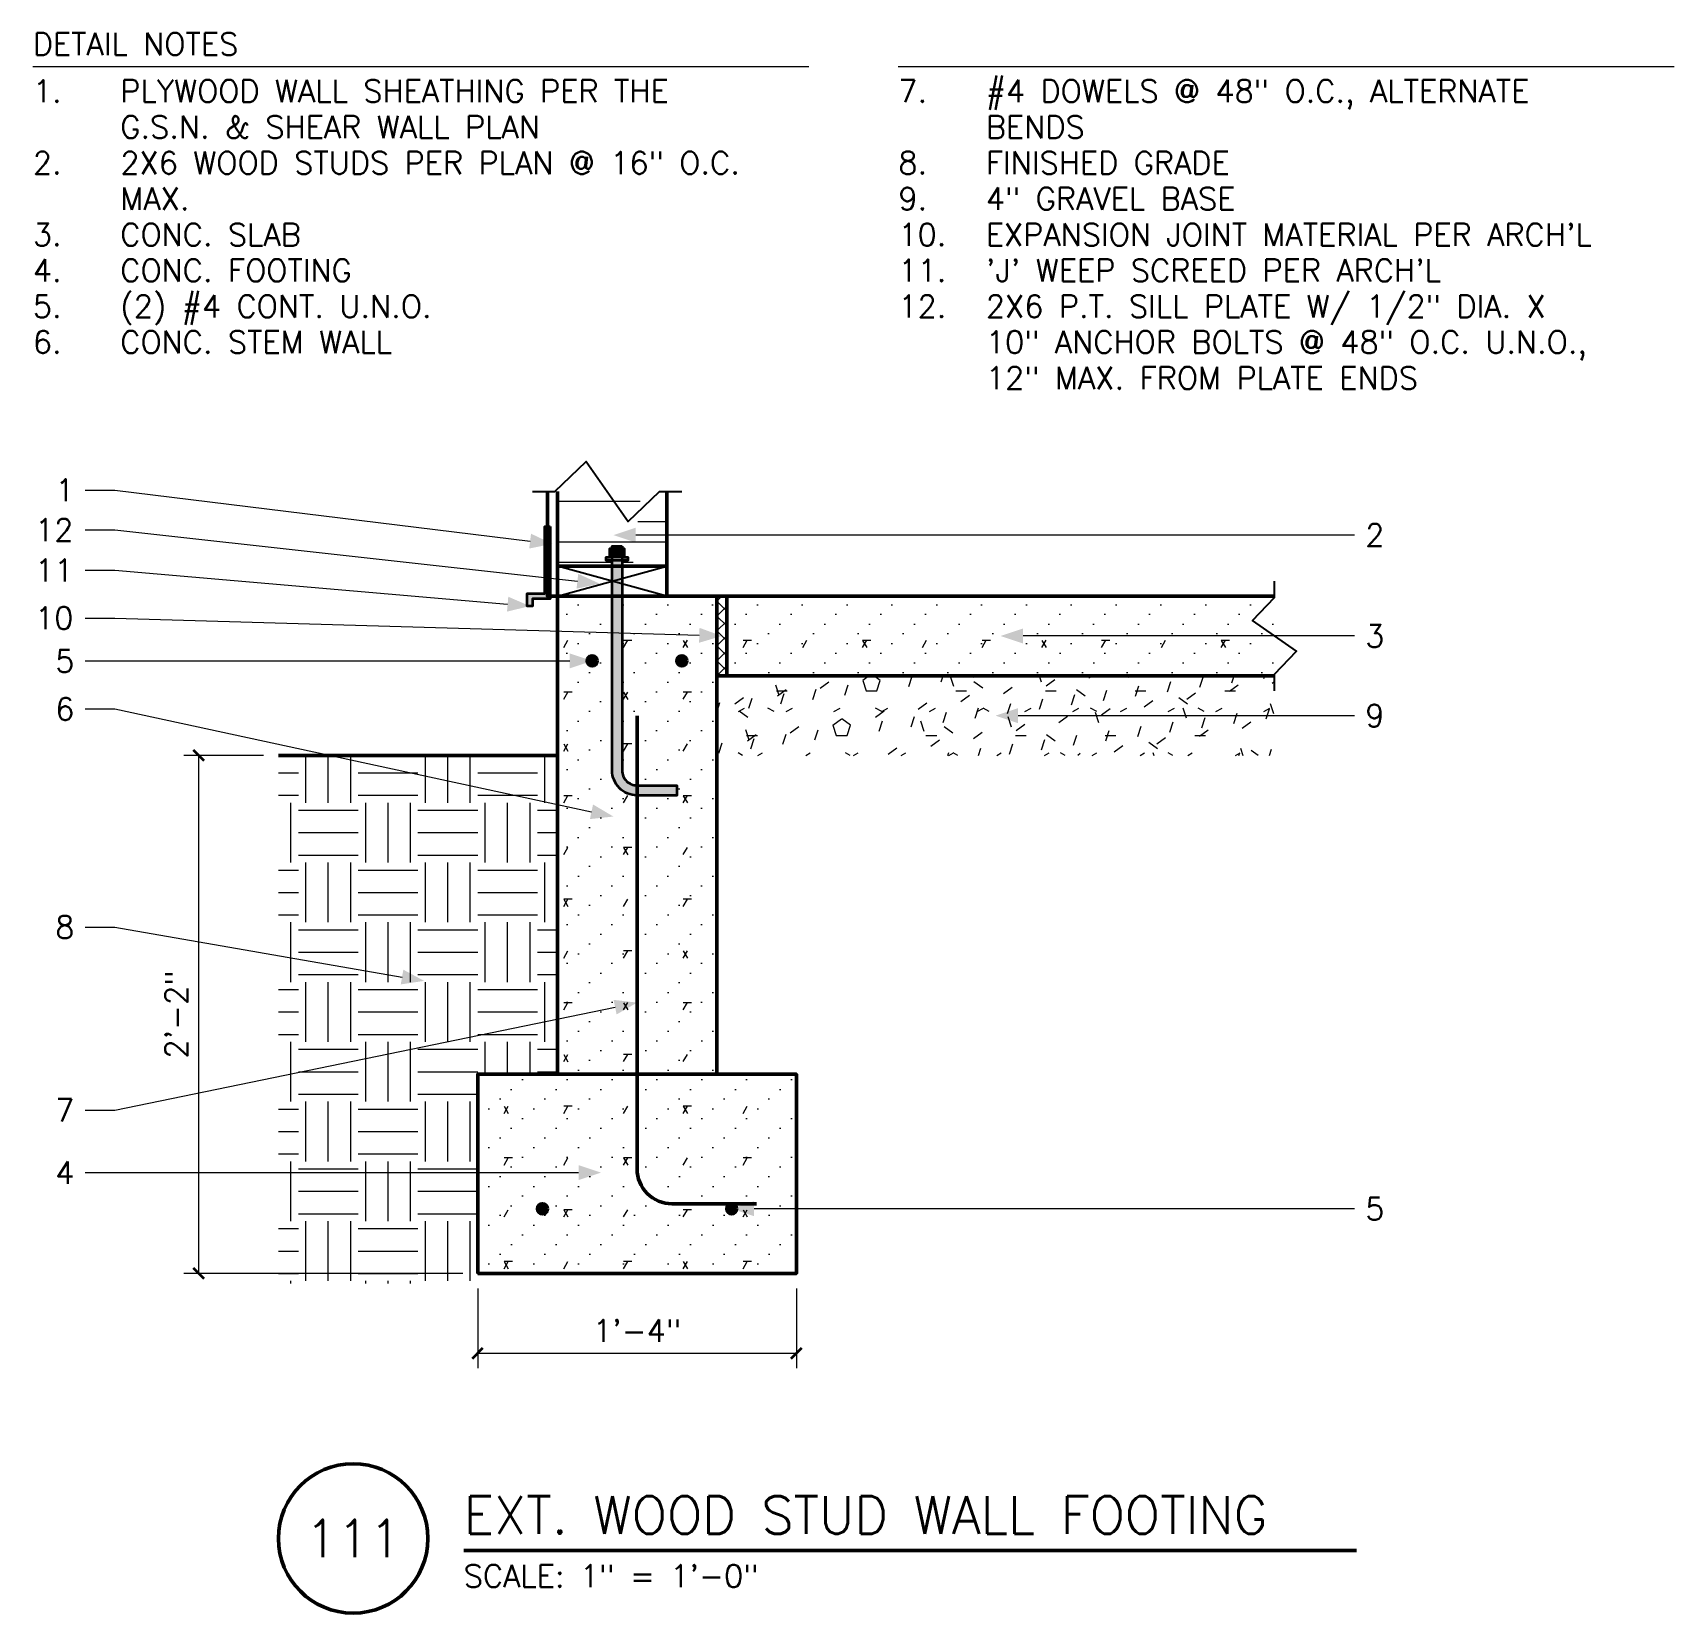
# Model space of a CAD drawing. Header units: inches. Extents: x -22.3 to 60.1, y -17.1 to 62.3.
import ezdxf
from ezdxf.enums import TextEntityAlignment as Align

# ---------------------------------------------------------------- set-up
doc = ezdxf.new("R2010")
doc.units = ezdxf.units.IN
doc.header["$MEASUREMENT"] = 0
for name, color, linetype, lineweight in [('S-ANNO-DIMS', 7, 'CONTINUOUS', 13), ('S-ANNO-NOTE', 7, 'CONTINUOUS', 18), ('S-ANNO-TTLB', 7, 'CONTINUOUS', 50), ('S-DETL-BRKL', 7, 'CONTINUOUS', 25), ('S-DETL-BYND', 7, 'CONTINUOUS', 25), ('S-DETL-CUT', 7, 'CONTINUOUS', 50), ('S-DETL-PATT', 7, 'CONTINUOUS', 9), ('S-DETL-REBR', 7, 'CONTINUOUS', 50), ('S-DETL-STL', 7, 'CONTINUOUS', 35)]:
    doc.layers.add(name, color=color, linetype=linetype, lineweight=lineweight)
doc.styles.add('KERF', font='romans.shx')
pattern_1 = [(0, (0, 0), (1.1244, 0.9732), [0, -2.25]), (0, (0.564, 0.48), (1.1244, 0.9732), [0, -2.25]), (60, (1.32, 0.24), (3, 2.598), [0.42, -5.58]), (180, (1.74, 0.6), (3, 2.598), [0.42, -5.58]), (300, (1.32, 0.6), (3, 2.598), [0.42, -5.58])]

msp = doc.modelspace()

# ---------------------------------------------------------------- hatches: boundary and pattern name
at = {"layer": 'S-ANNO-NOTE', "lineweight": 50}
for points in [[(3.75, 36.625), (2.679177, 37.134498), (2.587643, 36.390105)], [(6.8125, 37.0625), (7.9375, 36.6875), (7.9375, 37.4375)], [(6.125, 34.625), (5.04822, 35.121784), (4.965505, 34.376359)], [(2.625, 33.5), (1.536457, 33.970451), (1.471895, 33.223235)], [(12.25, 32), (11.136567, 32.408065), (11.114415, 31.658392)], [(26.25, 32), (27.375, 31.625), (27.375, 32.375)], [(5.75, 30.75), (4.625, 31.125), (4.625, 30.375)], [(26, 28), (27.125, 27.625), (27.125, 28.375)], [(6.8125, 22.9375), (5.791934, 23.541401), (5.633707, 22.808281)], [(-2.6875, 14.6875), (-3.73158, 15.24977), (-3.860126, 14.510868)], [(8, 13.596457), (6.822469, 13.736707), (6.973825, 13.002138)], [(6.1875, 5.0625), (5.0625, 5.4375), (5.0625, 4.6875)], [(12.75, 3.25), (13.875, 2.875), (13.875, 3.625)]]:
    msp.add_hatch(color=256, dxfattribs=at).paths.add_polyline_path(points)
at = {"layer": 'S-DETL-PATT', "lineweight": 9}
h = msp.add_hatch(dxfattribs=at)
h.set_pattern_fill('KERF-GRAIN', color=256, angle=90, style=0)
h.set_pattern_definition([(0, (0, 0), (4.92, 1.02), [19.2, -4.8, 9.6, -6])])
h.paths.add_polyline_path([(4, 35.5), (6.75, 35.5), (6.75, 35.8125), (6.4375, 35.8125), (6.4375, 35.9375), (6.625, 35.9375), (6.625, 36.375), (6.75, 36.375), (6.75, 36.5), (7.25, 36.5), (7.25, 36.375), (7.375, 36.375), (7.375, 35.9375), (7.5625, 35.9375), (7.5625, 35.8125), (7.25, 35.8125), (7.25, 35.5), (9.5, 35.5), (9.5, 39.25), (4, 39.25)])
h = msp.add_hatch(dxfattribs=at)
h.set_pattern_fill('KERF-CONC', color=256, style=0)
h.set_pattern_definition(pattern_1)
h.paths.add_polyline_path([(4, 10), (7.75, 10), (7.75, 24.027816), (7.572475, 24.075384), (7.375, 24.167468), (7.196515, 24.292444), (7.042444, 24.446515), (6.917468, 24.625), (6.825384, 24.822475), (6.76899, 25.03294), (6.75, 25.25), (6.75, 34), (4, 34)])
h.paths.add_polyline_path([(5.98097, 30.845671), (6, 30.75), (5.98097, 30.654329), (5.926777, 30.573223), (5.845671, 30.51903), (5.75, 30.5), (5.654329, 30.51903), (5.573223, 30.573223), (5.51903, 30.654329), (5.5, 30.75), (5.51903, 30.845671), (5.573223, 30.926777), (5.654329, 30.98097), (5.75, 31), (5.845671, 30.98097), (5.926777, 30.926777)], flags=0)
h = msp.add_hatch(dxfattribs=at)
h.set_pattern_fill('KERF-CONC', color=256, style=0)
h.set_pattern_definition(pattern_1)
h.paths.add_polyline_path([(7.75, 24.547885), (7.75, 28), (8.25, 28), (8.25, 24.5), (10, 24.5), (10, 24), (8.25, 24), (8.25, 10), (12, 10), (12, 34), (7.25, 34), (7.25, 25.25), (7.268804, 25.083109), (7.324273, 24.924587), (7.413626, 24.782383), (7.532383, 24.663626), (7.674587, 24.574273)])
h.paths.add_polyline_path([(10.48097, 30.845671), (10.5, 30.75), (10.48097, 30.654329), (10.426777, 30.573223), (10.345671, 30.51903), (10.25, 30.5), (10.154329, 30.51903), (10.073223, 30.573223), (10.01903, 30.654329), (10, 30.75), (10.01903, 30.845671), (10.073223, 30.926777), (10.154329, 30.98097), (10.25, 31), (10.345671, 30.98097), (10.426777, 30.926777)], flags=0)
h = msp.add_hatch(dxfattribs=at)
h.set_pattern_fill('KERF-FILLER', color=256, style=0)
h.set_pattern_definition([(45, (0, 0), (0, 0.75), []), (135, (0, 0), (0, 0.75), [])])
h.paths.add_polyline_path([(12, 30), (12.5, 30), (12.5, 34), (12, 34)])
h = msp.add_hatch(dxfattribs=at)
h.set_pattern_fill('KERF-CONC', color=256, style=0)
h.set_pattern_definition(pattern_1)
h.paths.add_polyline_path([(12.5, 30), (40, 30), (40, 34), (12.5, 34)])
h = msp.add_hatch(dxfattribs=at)
h.set_pattern_fill('KERF-GRAVEL', color=256, style=0)
h.set_pattern_definition([(0, (0, 0), (1.5, 2.25), [0.54, -3.96]), (72, (0.54, 0), (1.5, 2.25), [0.54, -3.96]), (144, (0.708, 0.516), (1.5, 2.25), [0.54, -3.96]), (216, (0.264, 0.828), (1.5, 2.25), [0.54, -3.96]), (288, (-0.168, 0.516), (1.5, 2.25), [0.54, -3.96]), (30, (2.28, 1.2), (1.5, 2.25), [0.36, -4.14]), (150, (2.28, 1.2), (1.5, 2.25), [0.36, -4.14])])
h.paths.add_polyline_path([(12, 26), (40, 26), (40, 30), (12, 30)])
h = msp.add_hatch(dxfattribs=at)
h.set_pattern_fill('EARTH', color=256, angle=45, style=0)
h.set_pattern_definition([(0, (0, 0), (3, 3), [3, -3]), (0, (0, 1.125), (3, 3), [3, -3]), (0, (0, 2.25), (3, 3), [3, -3]), (90, (0.375, 2.625), (3, 3), [3, -3]), (90, (1.5, 2.625), (3, 3), [3, -3]), (90, (2.625, 2.625), (3, 3), [3, -3])])
h.paths.add_polyline_path([(0, -0.5), (0, 10), (4, 10), (4, 26), (-10, 26), (-10, -0.5)])
h = msp.add_hatch(dxfattribs=at)
h.set_pattern_fill('KERF-CONC', color=256, style=0)
h.set_pattern_definition(pattern_1)
h.paths.add_polyline_path([(0, 0), (16, 0), (16, 10), (8.25, 10), (8.25, 5.25), (8.268467, 5.015348), (8.323415, 4.786475), (8.41349, 4.569014), (8.536475, 4.368322), (8.68934, 4.18934), (8.868322, 4.036475), (9.069014, 3.91349), (9.286475, 3.823415), (9.515348, 3.768467), (9.75, 3.75), (14, 3.75), (14, 3.25), (13, 3.25), (12.98097, 3.154329), (12.926777, 3.073223), (12.845671, 3.01903), (12.75, 3), (12.654329, 3.01903), (12.573223, 3.073223), (12.51903, 3.154329), (12.5, 3.25), (9.75, 3.25), (9.488948, 3.26711), (9.232362, 3.318148), (8.984633, 3.402241), (8.75, 3.517949), (8.532477, 3.663293), (8.335786, 3.835786), (8.163293, 4.032477), (8.017949, 4.25), (7.902241, 4.484633), (7.818148, 4.732362), (7.76711, 4.988948), (7.75, 5.25), (7.75, 10), (0, 10)])
h.paths.add_polyline_path([(3.48097, 3.345671), (3.5, 3.25), (3.48097, 3.154329), (3.426777, 3.073223), (3.345671, 3.01903), (3.25, 3), (3.154329, 3.01903), (3.073223, 3.073223), (3.01903, 3.154329), (3, 3.25), (3.01903, 3.345671), (3.073223, 3.426777), (3.154329, 3.48097), (3.25, 3.5), (3.345671, 3.48097), (3.426777, 3.426777)], flags=0)
at = {"layer": 'S-DETL-REBR', "lineweight": 50}
for points in [[(6, 30.75, 1), (5.5, 30.75, 1)], [(10.5, 30.75, 1), (10, 30.75, 1)], [(3.5, 3.25, 1), (3, 3.25, 1)], [(13, 3.25, 1), (12.5, 3.25, 1)]]:
    msp.add_hatch(color=256, dxfattribs=at).paths.add_polyline_path(points)
at = {"layer": 'S-DETL-STL', "lineweight": 50}
for points in [[(3.632, 37.5), (3.632, 33.868), (2.757, 33.868), (2.757, 33.5), (2.493, 33.5), (2.493, 34.132), (3.368, 34.132), (3.368, 37.5)], [(6.625, 35.9375), (7.375, 35.9375), (7.375, 36.375), (6.625, 36.375)], [(7.25, 36.5), (7.25, 25.25, 0.414214), (8, 24.5), (10, 24.5), (10, 24), (8, 24, -0.414214), (6.75, 25.25), (6.75, 36.5)], [(6.4375, 35.8125), (7.5625, 35.8125), (7.5625, 35.9375), (6.4375, 35.9375)]]:
    msp.add_hatch(color=256, dxfattribs=at).paths.add_polyline_path(points)

# ---------------------------------------------------------------- linework, layer by layer
at = {"layer": 'S-ANNO-DIMS', "lineweight": 13}
for points in [[(-10.75, 26), (-14.75, 26)], [(-14, 0), (-14, 26)], [(-0.75, 0), (-14.75, 0)], [(0, -0.75), (0, -4.75)], [(16, -0.75), (16, -4.75)], [(0, -4), (16, -4)]]:
    msp.add_lwpolyline(points, dxfattribs=at)
at = {"layer": 'S-ANNO-NOTE', "lineweight": 18}
for points in [[(-22.330357, 60.5875), (16.616071, 60.5875)], [(21.116071, 60.5875), (60.0625, 60.5875)], [(-19.7075, 39.325), (-18.2075, 39.325), (2.63341, 36.762301)], [(-19.7075, 37.325), (-18.2075, 37.325), (5.006863, 34.749072)], [(44.02, 37.0625), (42.52, 37.0625), (7.9375, 37.0625)], [(-19.7075, 35.3), (-18.2075, 35.3), (1.504176, 33.596843)], [(-19.7075, 32.9), (-18.2075, 32.9), (11.125491, 32.033229)], [(44.02, 32), (42.52, 32), (27.375, 32)], [(-19.7075, 30.75), (-18.2075, 30.75), (4.625, 30.75)], [(-19.7075, 28.3375), (-18.2075, 28.3375), (5.712821, 23.174841)], [(44.02, 28), (42.52, 28), (27.125, 28)], [(-19.7075, 17.3875), (-18.2075, 17.3875), (-3.795853, 14.880319)], [(-19.7075, 8.196457), (-18.2075, 8.196457), (6.898147, 13.369422)], [(-19.7075, 5.0625), (-18.2075, 5.0625), (5.0625, 5.0625)], [(44.02, 3.25), (42.52, 3.25), (13.875, 3.25)]]:
    msp.add_lwpolyline(points, dxfattribs=at)
at = {"layer": 'S-ANNO-TTLB', "lineweight": 50}
msp.add_lwpolyline([(-10, -13.3, 1), (-2.5, -13.3, 1)], format="xyb", close=True, dxfattribs=at)
msp.add_lwpolyline([(-0.7, -13.9), (44.121429, -13.9)], dxfattribs=at)
at = {"layer": 'S-DETL-BRKL', "lineweight": 25}
for points in [[(2.75, 39.25), (3.875, 39.25), (5.45, 40.75), (7.55, 37.75), (9.125, 39.25), (10.25, 39.25)], [(40, 29.25), (40, 30.075), (41.1, 31.23), (38.9, 32.77), (40, 33.925), (40, 34.75)]]:
    msp.add_lwpolyline(points, dxfattribs=at)
at = {"layer": 'S-DETL-BYND', "lineweight": 25}
for points in [[(4, 34), (9.5, 35.5)], [(9.5, 34), (4, 35.5)], [(7.375, 35.9375), (6.625, 35.9375)]]:
    msp.add_lwpolyline(points, dxfattribs=at)
at = {"layer": 'S-DETL-CUT', "lineweight": 50}
for points in [[(3.5, 39.25), (3.5, 34), (4, 34)], [(4, 39.25), (4, 35.5)], [(9.5, 35.5), (9.5, 39.25)], [(9.5, 34), (9.5, 35.5), (4, 35.5), (4, 34)], [(12, 10), (12, 34), (4, 34), (4, 10)], [(12.5, 34), (12, 34)], [(40, 34), (12.5, 34), (12.5, 30), (40, 30)], [(12, 30), (12.5, 30)], [(4, 26), (-10, 26)]]:
    msp.add_lwpolyline(points, dxfattribs=at)
at = {"layer": 'S-DETL-CUT', "lineweight": 35}
for points in [[(-13.734835, 25.734835), (-14.265165, 26.265165)], [(-13.734835, -0.265165), (-14.265165, 0.265165)], [(-0.265165, -4.265165), (0.265165, -3.734835)], [(15.734835, -4.265165), (16.265165, -3.734835)]]:
    msp.add_lwpolyline(points, dxfattribs=at)
at = {"layer": 'S-DETL-CUT', "lineweight": 50}
msp.add_lwpolyline([(0, 0), (16, 0), (16, 10), (0, 10)], close=True, dxfattribs=at)
at = {"layer": 'S-DETL-REBR', "lineweight": 50}
for points in [[(6, 30.75, 1), (5.5, 30.75, 1)], [(10.5, 30.75, 1), (10, 30.75, 1)], [(3.5, 3.25, 1), (3, 3.25, 1)], [(13, 3.25, 1), (12.5, 3.25, 1)]]:
    msp.add_lwpolyline(points, format="xyb", close=True, dxfattribs=at)
msp.add_lwpolyline([(8, 28), (8, 5.25, 0.414214), (9.75, 3.5), (14, 3.5)], format="xyb", dxfattribs=at)
at = {"layer": 'S-DETL-STL', "lineweight": 35}
for points in [[(3.632, 37.5), (3.632, 33.868), (2.757, 33.868), (2.757, 33.5), (2.493, 33.5), (2.493, 34.132), (3.368, 34.132), (3.368, 37.5)], [(6.625, 35.9375), (6.4375, 35.9375), (6.4375, 35.8125), (7.5625, 35.8125), (7.5625, 35.9375), (7.375, 35.9375), (7.375, 36.375), (6.625, 36.375)]]:
    msp.add_lwpolyline(points, close=True, dxfattribs=at)
msp.add_lwpolyline([(7.25, 36.5), (7.25, 25.25, 0.414214), (8, 24.5), (10, 24.5), (10, 24), (8, 24, -0.414214), (6.75, 25.25), (6.75, 36.5)], format="xyb", close=True, dxfattribs=at)

# ---------------------------------------------------------------- texts
at = {"layer": 'S-ANNO-DIMS', "lineweight": 13, "style": 'KERF'}
msp.add_text('2\'-2"', height=1.125, rotation=90, dxfattribs=at).set_placement((-14.5625, 13), align=Align.CENTER)
msp.add_text('1\'-4"', height=1.125, dxfattribs=at).set_placement((8, -3.4375), align=Align.CENTER)
at = {"layer": 'S-ANNO-NOTE', "lineweight": 18, "style": 'KERF'}
for s, p in [('DETAIL NOTES', (-22.330357, 61.15)), ('1.', (-22.330357, 58.7875)), ('PLYWOOD WALL SHEATHING PER THE', (-17.9375, 58.7875)), ('7.', (21.116071, 58.7875)), ('#4 DOWELS @ 48" O.C., ALTERNATE', (25.508929, 58.7875)), ('G.S.N. & SHEAR WALL PLAN', (-17.9375, 56.9875)), ('BENDS', (25.508929, 56.9875)), ('2.', (-22.330357, 55.1875)), ('2X6 WOOD STUDS PER PLAN @ 16" O.C.', (-17.9375, 55.1875)), ('8.', (21.116071, 55.1875)), ('FINISHED GRADE', (25.508929, 55.1875)), ('MAX.', (-17.9375, 53.3875)), ('9.', (21.116071, 53.3875)), ('4" GRAVEL BASE', (25.508929, 53.3875)), ('3.', (-22.330357, 51.5875)), ('CONC. SLAB', (-17.9375, 51.5875)), ('10.', (21.116071, 51.5875)), ("EXPANSION JOINT MATERIAL PER ARCH'L", (25.508929, 51.5875)), ('4.', (-22.330357, 49.7875)), ('CONC. FOOTING', (-17.9375, 49.7875)), ('11.', (21.116071, 49.7875)), ("'J' WEEP SCREED PER ARCH'L", (25.508929, 49.7875)), ('5.', (-22.330357, 47.9875)), ('(2) #4 CONT. U.N.O.', (-17.9375, 47.9875)), ('12.', (21.116071, 47.9875)), ('2X6 P.T. SILL PLATE W/ 1/2" DIA. X', (25.508929, 47.9875)), ('6.', (-22.330357, 46.1875)), ('CONC. STEM WALL', (-17.9375, 46.1875)), ('10" ANCHOR BOLTS @ 48" O.C. U.N.O.,', (25.508929, 46.1875)), ('12" MAX. FROM PLATE ENDS', (25.508929, 44.3875))]:
    msp.add_text(s, height=1.125, dxfattribs=at).set_placement(p)
for s, p in [('1', (-20.723214, 39.325)), ('12', (-21.258929, 37.325)), ('2', (45.035714, 37.0625)), ('11', (-21.258929, 35.3)), ('10', (-21.258929, 32.9)), ('3', (45.035714, 32)), ('5', (-20.723214, 30.75)), ('6', (-20.723214, 28.3375)), ('9', (45.035714, 28)), ('8', (-20.723214, 17.3875)), ('7', (-20.723214, 8.196457)), ('4', (-20.723214, 5.0625)), ('5', (45.035714, 3.25))]:
    msp.add_text(s, height=1.125, dxfattribs=at).set_placement(p, align=Align.MIDDLE_CENTER)
at = {"layer": 'S-ANNO-TTLB', "lineweight": 50, "style": 'KERF'}
msp.add_text('EXT. WOOD STUD WALL FOOTING', height=1.875, dxfattribs=at).set_placement((-0.7, -13.06))
msp.add_text('111', height=1.875, dxfattribs=at).set_placement((-6.25, -13.3), align=Align.MIDDLE_CENTER)
at = {"layer": 'S-ANNO-TTLB', "lineweight": 18, "style": 'KERF'}
msp.add_text('SCALE: 1" = 1\'-0"', height=1.125, dxfattribs=at).set_placement((-0.7, -15.745))

doc.saveas('drawing.dxf')
